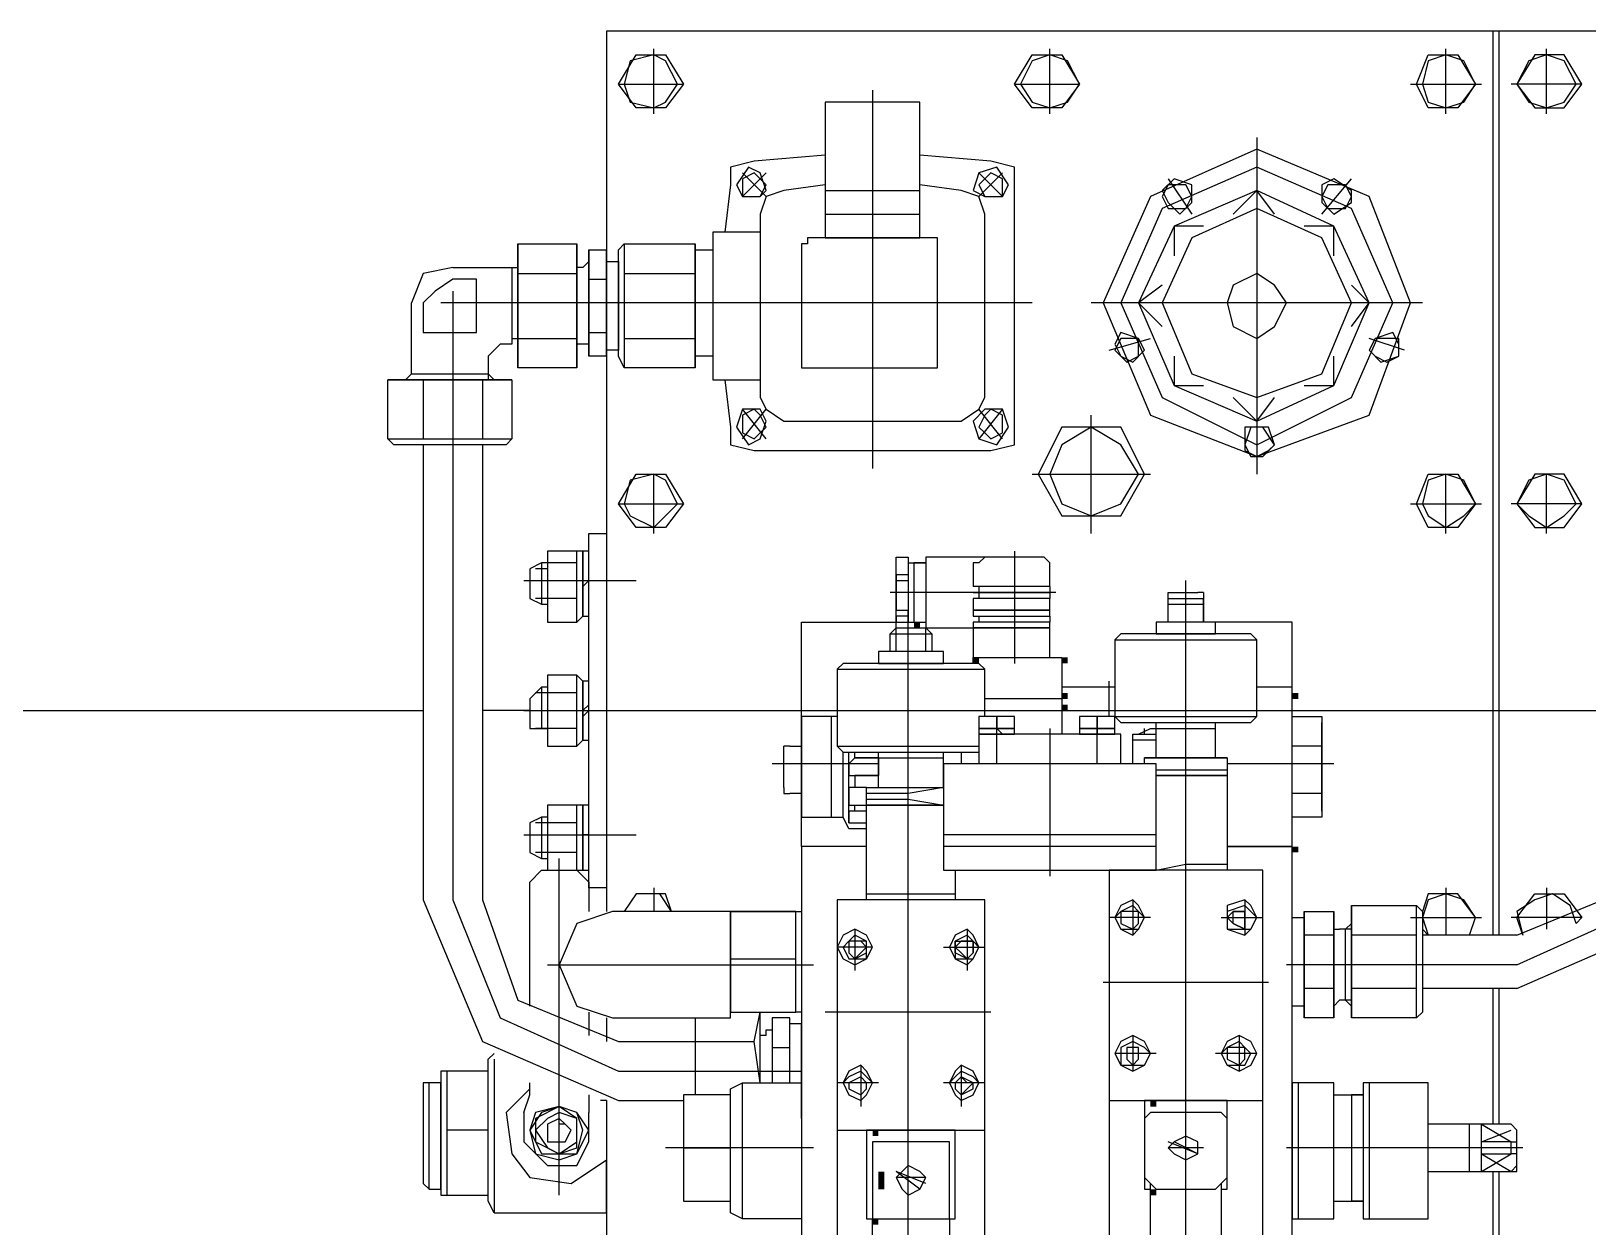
# Model space of a CAD drawing. Header units: inches. Extents: x -65 to 4788, y -4676 to 3369.
# Drawn here: x 2084 to 2503.7, y -1284.5 to -961.9 of the extents above; entities that cross this region are included whole.
import ezdxf

# ---------------------------------------------------------------- set-up
doc = ezdxf.new("R2010")
doc.units = ezdxf.units.IN
doc.header["$MEASUREMENT"] = 0
doc.layers.get('0').update_dxf_attribs({"color": 250, "linetype": 'CONTINUOUS', "lineweight": 100})

msp = doc.modelspace()

# ---------------------------------------------------------------- hatches: boundary and pattern name
at = {"lineweight": -2}
for points in [[(2322, -1122.9), (2323.6, -1122.9), (2323.6, -1121.31), (2322, -1121.31)], [(2337.94, -1132.46), (2339.54, -1132.46), (2339.54, -1130.87), (2337.94, -1130.87)], [(2361.85, -1132.46), (2363.44, -1132.46), (2363.44, -1130.87), (2361.85, -1130.87)], [(2361.85, -1142.03), (2363.44, -1142.03), (2363.44, -1140.43), (2361.85, -1140.43)], [(2424.01, -1142.03), (2425.6, -1142.03), (2425.6, -1140.43), (2424.01, -1140.43)], [(2361.85, -1145.21), (2363.44, -1145.21), (2363.44, -1143.62), (2361.85, -1143.62)], [(2424.01, -1183.47), (2425.6, -1183.47), (2425.6, -1181.87), (2424.01, -1181.87)], [(2385.76, -1252), (2387.35, -1252), (2387.35, -1250.41), (2385.76, -1250.41)], [(2310.85, -1259.97), (2312.44, -1259.97), (2312.44, -1258.38), (2310.85, -1258.38)], [(2314.03, -1269.53), (2312.44, -1269.53), (2314.03, -1274.32)], [(2312.44, -1269.53), (2314.03, -1274.32), (2312.44, -1274.32)], [(2385.76, -1275.91), (2387.35, -1275.91), (2387.35, -1274.32), (2385.76, -1274.32)], [(2310.85, -1283.88), (2312.44, -1283.88), (2312.44, -1282.29), (2310.85, -1282.29)]]:
    msp.add_hatch(color=0, dxfattribs=at).paths.add_polyline_path(points)

# ---------------------------------------------------------------- linework, layer by layer
at = {"color": 0, "lineweight": -2}
for points in [[(2424.01, -1326.91), (2844.79, -1326.91), (2844.79, -961.92), (2239.12, -961.92), (2239.12, -1020.89)], [(2478.2, -1205.78), (2478.2, -961.92)], [(2479.8, -1205.78), (2479.8, -961.92)], [(2247.09, -982.64), (2242.31, -976.26), (2247.09, -968.3), (2255.06, -968.3), (2259.84, -976.26), (2255.06, -982.64), (2247.09, -982.64)], [(2251.87, -982.64), (2255.06, -981.05), (2258.25, -976.26), (2255.06, -969.89), (2251.87, -968.3), (2245.5, -969.89), (2243.9, -976.26), (2245.5, -981.05), (2251.87, -982.64)], [(2251.87, -984.23), (2251.87, -966.7)], [(2353.88, -982.64), (2349.1, -976.26), (2353.88, -968.3), (2361.85, -968.3), (2366.63, -976.26), (2361.85, -982.64), (2353.88, -982.64)], [(2358.66, -982.64), (2363.44, -981.05), (2366.63, -976.26), (2363.44, -969.89), (2358.66, -968.3), (2353.88, -969.89), (2350.69, -976.26), (2353.88, -981.05), (2358.66, -982.64)], [(2358.66, -984.23), (2358.66, -966.7)], [(2460.67, -982.64), (2457.48, -976.26), (2460.67, -968.3), (2468.64, -968.3), (2473.42, -976.26), (2468.64, -982.64), (2460.67, -982.64)], [(2465.45, -982.64), (2470.23, -981.05), (2473.42, -976.26), (2470.23, -969.89), (2465.45, -968.3), (2460.67, -969.89), (2459.08, -976.26), (2460.67, -981.05), (2465.45, -982.64)], [(2465.45, -984.23), (2465.45, -966.7)], [(2492.55, -982.64), (2497.33, -981.05), (2500.52, -976.26), (2497.33, -969.89), (2492.55, -968.3), (2487.76, -969.89), (2484.58, -976.26), (2487.76, -981.05), (2492.55, -982.64)], [(2497.33, -982.64), (2502.11, -976.26), (2497.33, -968.3), (2489.36, -968.3), (2484.58, -976.26), (2489.36, -982.64), (2497.33, -982.64)], [(2492.55, -984.23), (2492.55, -966.7)], [(2242.31, -976.26), (2259.84, -976.26)], [(2310.85, -977.86), (2310.85, -1079.87)], [(2349.1, -976.26), (2366.63, -976.26)], [(2455.89, -976.26), (2475.01, -976.26)], [(2502.11, -976.26), (2482.98, -976.26)], [(2299.69, -981.05), (2298.1, -981.05), (2298.1, -982.64)], [(2322, -981.05), (2299.69, -981.05)], [(2323.6, -982.64), (2323.6, -981.05), (2322, -981.05)], [(2298.1, -1017.7), (2323.6, -1017.7), (2323.6, -982.64)], [(2298.1, -982.64), (2298.1, -1017.7)], [(2455.89, -1035.24), (2444.73, -1006.55), (2414.45, -993.8), (2385.76, -1006.55), (2373.01, -1035.24), (2385.76, -1065.52), (2414.45, -1076.68), (2444.73, -1065.52), (2455.89, -1035.24)], [(2414.45, -990.61), (2414.45, -1081.46)], [(2278.97, -996.98), (2272.59, -998.58), (2272.59, -1003.36)], [(2274.19, -1003.36), (2275.78, -1006.55), (2280.56, -1006.55), (2282.16, -1004.95), (2280.56, -1000.17), (2277.38, -998.58), (2274.19, -1003.36)], [(2298.1, -995.39), (2278.97, -996.98)], [(2342.72, -996.98), (2323.6, -995.39)], [(2344.32, -998.58), (2339.54, -1000.17), (2337.94, -1004.95), (2341.13, -1006.55), (2345.91, -1006.55), (2347.51, -1003.36), (2344.32, -998.58)], [(2349.1, -1003.36), (2349.1, -998.58), (2342.72, -996.98)], [(2451.11, -1035.24), (2439.95, -1009.74), (2414.45, -998.58), (2388.95, -1009.74), (2377.79, -1035.24), (2388.95, -1060.74), (2414.45, -1073.49), (2439.95, -1060.74), (2451.11, -1035.24)], [(2275.78, -1006.55), (2282.16, -1000.17)], [(2278.97, -1006.55), (2280.56, -1006.55), (2282.16, -1003.36), (2280.56, -1001.77), (2278.97, -1000.17), (2275.78, -1001.77), (2275.78, -1003.36), (2275.78, -1006.55), (2278.97, -1006.55)], [(2275.78, -1000.17), (2282.16, -1006.55)], [(2342.72, -1006.55), (2345.91, -1006.55), (2345.91, -1003.36), (2345.91, -1001.77), (2342.72, -1000.17), (2341.13, -1001.77), (2339.54, -1003.36), (2341.13, -1006.55), (2342.72, -1006.55)], [(2339.54, -1000.17), (2345.91, -1006.55)], [(2345.91, -1000.17), (2339.54, -1006.55)], [(2388.95, -1004.95), (2390.54, -1008.14), (2393.73, -1011.33), (2396.91, -1008.14), (2396.91, -1003.36), (2392.13, -1001.77), (2388.95, -1004.95)], [(2390.54, -1001.77), (2396.91, -1011.33)], [(2435.17, -1001.77), (2431.98, -1003.36), (2431.98, -1008.14), (2435.17, -1011.33), (2439.95, -1008.14), (2439.95, -1004.95), (2435.17, -1001.77)], [(2431.98, -1011.33), (2439.95, -1001.77)], [(2272.59, -1003.36), (2271, -1016.11)], [(2286.94, -1004.95), (2282.16, -1006.55), (2280.56, -1011.33)], [(2298.1, -1003.36), (2286.94, -1004.95)], [(2298.1, -1004.95), (2323.6, -1004.95)], [(2334.75, -1004.95), (2323.6, -1003.36)], [(2341.13, -1011.33), (2339.54, -1006.55), (2334.75, -1004.95)], [(2349.1, -1068.71), (2349.1, -1003.36)], [(2444.73, -1035.24), (2435.17, -1014.52), (2414.45, -1004.95), (2392.13, -1014.52), (2382.57, -1035.24), (2392.13, -1057.55), (2414.45, -1067.11), (2435.17, -1057.55), (2444.73, -1035.24)], [(2396.91, -1006.55), (2395.32, -1003.36), (2393.73, -1003.36), (2390.54, -1003.36), (2388.95, -1006.55), (2390.54, -1009.74), (2395.32, -1009.74), (2396.91, -1006.55)], [(2419.23, -1011.33), (2414.45, -1004.95), (2408.07, -1011.33)], [(2439.95, -1006.55), (2438.35, -1003.36), (2435.17, -1003.36), (2433.57, -1003.36), (2431.98, -1006.55), (2433.57, -1009.74), (2438.35, -1009.74), (2439.95, -1006.55)], [(2280.56, -1011.33), (2280.56, -1060.74)], [(2298.1, -1011.33), (2323.6, -1011.33)], [(2341.13, -1060.74), (2341.13, -1011.33)], [(2439.95, -1035.24), (2431.98, -1017.7), (2414.45, -1009.74), (2396.91, -1017.7), (2388.95, -1035.24), (2396.91, -1054.36), (2414.45, -1060.74), (2431.98, -1054.36), (2439.95, -1035.24)], [(2400.1, -1014.52), (2392.13, -1014.52), (2392.13, -1022.49)], [(2435.17, -1022.49), (2435.17, -1014.52), (2427.2, -1014.52)], [(2215.22, -1019.3), (2215.22, -1027.27)], [(2231.15, -1049.58), (2231.15, -1052.77), (2215.22, -1052.77), (2215.22, -1019.3), (2231.15, -1019.3), (2231.15, -1049.58)], [(2231.15, -1052.77), (2231.15, -1019.3)], [(2263.03, -1049.58), (2263.03, -1052.77), (2243.9, -1052.77), (2242.31, -1049.58), (2242.31, -1020.89), (2243.9, -1019.3), (2263.03, -1019.3), (2263.03, -1049.58)], [(2243.9, -1019.3), (2243.9, -1027.27)], [(2263.03, -1052.77), (2263.03, -1019.3)], [(2280.56, -1016.11), (2267.81, -1016.11), (2267.81, -1055.96), (2280.56, -1055.96)], [(2293.31, -1017.7), (2293.31, -1019.3), (2291.72, -1019.3)], [(2291.72, -1019.3), (2291.72, -1052.77)], [(2328.38, -1017.7), (2293.31, -1017.7)], [(2328.38, -1019.3), (2328.38, -1017.7)], [(2328.38, -1052.77), (2328.38, -1019.3)], [(2232.75, -1025.67), (2231.15, -1025.67), (2231.15, -1024.08), (2231.15, -1024.08)], [(2231.15, -1024.08), (2231.15, -1024.08)], [(2232.75, -1025.67), (2234.34, -1024.08), (2234.34, -1024.08)], [(2234.34, -1020.89), (2234.34, -1028.86)], [(2239.12, -1047.99), (2239.12, -1049.58), (2234.34, -1049.58), (2234.34, -1020.89), (2239.12, -1020.89), (2239.12, -1047.99)], [(2239.12, -1049.58), (2239.12, -1020.89)], [(2239.12, -1024.08), (2242.31, -1024.08), (2242.31, -1047.99), (2239.12, -1047.99)], [(2263.03, -1020.89), (2267.81, -1020.89), (2267.81, -1049.58), (2263.03, -1049.58)], [(2197.68, -1025.67), (2189.71, -1027.27), (2186.53, -1035.24)], [(2197.68, -1025.67), (2213.62, -1025.67), (2213.62, -1046.39), (2210.43, -1046.39)], [(2213.62, -1025.67), (2215.22, -1025.67)], [(2215.22, -1027.27), (2215.22, -1044.8)], [(2215.22, -1027.27), (2231.15, -1027.27)], [(2243.9, -1027.27), (2243.9, -1044.8)], [(2243.9, -1027.27), (2263.03, -1027.27)], [(2422.42, -1035.24), (2419.23, -1030.46), (2414.45, -1027.27), (2408.07, -1030.46), (2406.48, -1035.24), (2408.07, -1041.61), (2414.45, -1044.8), (2419.23, -1041.61), (2422.42, -1035.24)], [(2189.71, -1035.24), (2189.71, -1043.21), (2204.06, -1043.21), (2204.06, -1028.86), (2197.68, -1028.86)], [(2197.68, -1028.86), (2192.9, -1032.05), (2189.71, -1035.24)], [(2197.68, -1032.05), (2197.68, -1196.22)], [(2234.34, -1028.86), (2234.34, -1043.21)], [(2234.34, -1028.86), (2239.12, -1028.86)], [(2388.95, -1030.46), (2382.57, -1035.24), (2388.95, -1041.61)], [(2439.95, -1041.61), (2444.73, -1035.24), (2439.95, -1030.46)], [(2184.93, -1055.96), (2184.93, -1055.96), (2186.53, -1054.36), (2186.53, -1035.24)], [(2353.88, -1035.24), (2194.49, -1035.24)], [(2459.08, -1035.24), (2369.82, -1035.24)], [(2213.62, -1044.8), (2215.22, -1044.8)], [(2215.22, -1044.8), (2215.22, -1052.77)], [(2215.22, -1044.8), (2231.15, -1044.8)], [(2234.34, -1043.21), (2234.34, -1049.58)], [(2234.34, -1043.21), (2239.12, -1043.21)], [(2243.9, -1044.8), (2243.9, -1052.77)], [(2243.9, -1044.8), (2263.03, -1044.8)], [(2374.6, -1047.99), (2385.76, -1044.8)], [(2377.79, -1049.58), (2380.98, -1051.18), (2384.16, -1047.99), (2382.57, -1044.8), (2377.79, -1043.21), (2376.19, -1046.39), (2377.79, -1049.58)], [(2382.57, -1047.99), (2382.57, -1044.8), (2377.79, -1044.8), (2376.19, -1047.99), (2377.79, -1049.58), (2379.38, -1051.18), (2382.57, -1049.58), (2382.57, -1047.99)], [(2452.7, -1046.39), (2451.11, -1043.21), (2446.32, -1044.8), (2444.73, -1047.99), (2447.92, -1051.18), (2452.7, -1049.58), (2452.7, -1046.39)], [(2452.7, -1047.99), (2452.7, -1044.8), (2446.32, -1044.8), (2444.73, -1047.99), (2446.32, -1049.58), (2449.51, -1051.18), (2452.7, -1049.58), (2452.7, -1047.99)], [(2454.29, -1047.99), (2444.73, -1044.8)], [(2210.43, -1046.39), (2208.84, -1047.99), (2207.25, -1049.58)], [(2231.15, -1046.39), (2231.15, -1046.39)], [(2232.75, -1046.39), (2231.15, -1046.39), (2231.15, -1046.39), (2231.15, -1047.99)], [(2234.34, -1047.99), (2234.34, -1046.39), (2232.75, -1046.39)], [(2207.25, -1049.58), (2207.25, -1054.36), (2208.84, -1055.96), (2208.84, -1055.96)], [(2239.12, -1049.58), (2239.12, -1199.4)], [(2291.72, -1052.77), (2293.31, -1052.77), (2293.31, -1052.77)], [(2293.31, -1052.77), (2328.38, -1052.77)], [(2328.38, -1052.77), (2328.38, -1052.77)], [(2392.13, -1049.58), (2392.13, -1057.55), (2400.1, -1057.55)], [(2427.2, -1057.55), (2435.17, -1057.55), (2435.17, -1049.58)], [(2181.74, -1073.49), (2180.15, -1071.9), (2180.15, -1055.96), (2181.74, -1055.96), (2212.03, -1055.96), (2213.62, -1055.96), (2213.62, -1071.9), (2212.03, -1073.49), (2181.74, -1073.49)], [(2189.71, -1055.96), (2180.15, -1055.96)], [(2184.93, -1055.96), (2208.84, -1055.96)], [(2186.53, -1054.36), (2207.25, -1054.36)], [(2189.71, -1055.96), (2189.71, -1071.9)], [(2205.65, -1055.96), (2189.71, -1055.96)], [(2205.65, -1055.96), (2205.65, -1071.9)], [(2213.62, -1055.96), (2205.65, -1055.96)], [(2207.25, -1054.36), (2207.25, -1055.96)], [(2207.25, -1054.36), (2207.25, -1055.96)], [(2271, -1055.96), (2272.59, -1068.71)], [(2280.56, -1060.74), (2282.16, -1063.93), (2286.94, -1067.11)], [(2334.75, -1067.11), (2339.54, -1063.93), (2341.13, -1060.74)], [(2408.07, -1060.74), (2414.45, -1067.11), (2419.23, -1060.74)], [(2277.38, -1073.49), (2280.56, -1071.9), (2282.16, -1067.11), (2280.56, -1063.93), (2275.78, -1063.93), (2274.19, -1068.71), (2277.38, -1073.49)], [(2278.97, -1071.9), (2280.56, -1070.3), (2282.16, -1068.71), (2280.56, -1065.52), (2278.97, -1063.93), (2275.78, -1065.52), (2275.78, -1068.71), (2275.78, -1070.3), (2278.97, -1071.9)], [(2282.16, -1071.9), (2275.78, -1063.93)], [(2275.78, -1071.9), (2282.16, -1063.93)], [(2347.51, -1068.71), (2345.91, -1063.93), (2341.13, -1063.93), (2337.94, -1067.11), (2339.54, -1071.9), (2344.32, -1073.49), (2347.51, -1068.71)], [(2342.72, -1071.9), (2345.91, -1070.3), (2345.91, -1068.71), (2345.91, -1065.52), (2342.72, -1063.93), (2341.13, -1065.52), (2339.54, -1068.71), (2341.13, -1070.3), (2342.72, -1071.9)], [(2345.91, -1063.93), (2339.54, -1071.9)], [(2345.91, -1071.9), (2339.54, -1063.93)], [(2369.82, -1097.4), (2369.82, -1065.52)], [(2272.59, -1068.71), (2272.59, -1073.49), (2278.97, -1075.08)], [(2286.94, -1067.11), (2334.75, -1067.11)], [(2342.72, -1075.08), (2349.1, -1073.49), (2349.1, -1068.71)], [(2361.85, -1068.71), (2355.47, -1081.46), (2361.85, -1092.62), (2377.79, -1092.62), (2384.16, -1081.46), (2377.79, -1068.71), (2361.85, -1068.71)], [(2369.82, -1092.62), (2377.79, -1089.43), (2382.57, -1081.46), (2377.79, -1073.49), (2369.82, -1068.71), (2361.85, -1073.49), (2358.66, -1081.46), (2361.85, -1089.43), (2369.82, -1092.62)], [(2419.23, -1073.49), (2417.63, -1068.71), (2414.45, -1068.71), (2411.26, -1068.71), (2411.26, -1073.49), (2411.26, -1075.08), (2414.45, -1076.68), (2417.63, -1075.08), (2419.23, -1073.49)], [(2416.04, -1076.68), (2419.23, -1073.49), (2416.04, -1068.71), (2412.85, -1068.71), (2411.26, -1073.49), (2412.85, -1076.68), (2416.04, -1076.68)], [(2180.15, -1071.9), (2213.62, -1071.9)], [(2189.71, -1073.49), (2189.71, -1196.22)], [(2205.65, -1073.49), (2205.65, -1196.22)], [(2278.97, -1075.08), (2342.72, -1075.08)], [(2247.09, -1095.8), (2242.31, -1089.43), (2247.09, -1081.46), (2255.06, -1081.46), (2259.84, -1089.43), (2255.06, -1095.8), (2247.09, -1095.8)], [(2251.87, -1095.8), (2255.06, -1092.62), (2258.25, -1089.43), (2255.06, -1083.05), (2251.87, -1081.46), (2245.5, -1083.05), (2243.9, -1089.43), (2245.5, -1092.62), (2251.87, -1095.8)], [(2251.87, -1097.4), (2251.87, -1081.46)], [(2353.88, -1081.46), (2385.76, -1081.46)], [(2460.67, -1095.8), (2457.48, -1089.43), (2460.67, -1081.46), (2468.64, -1081.46), (2473.42, -1089.43), (2468.64, -1095.8), (2460.67, -1095.8)], [(2465.45, -1095.8), (2470.23, -1092.62), (2473.42, -1089.43), (2470.23, -1083.05), (2465.45, -1081.46), (2460.67, -1083.05), (2459.08, -1089.43), (2460.67, -1092.62), (2465.45, -1095.8)], [(2465.45, -1097.4), (2465.45, -1081.46)], [(2492.55, -1095.8), (2497.33, -1092.62), (2500.52, -1089.43), (2497.33, -1083.05), (2492.55, -1081.46), (2487.76, -1083.05), (2484.58, -1089.43), (2487.76, -1092.62), (2492.55, -1095.8)], [(2497.33, -1095.8), (2502.11, -1089.43), (2497.33, -1081.46), (2489.36, -1081.46), (2484.58, -1089.43), (2489.36, -1095.8), (2497.33, -1095.8)], [(2492.55, -1097.4), (2492.55, -1081.46)], [(2242.31, -1089.43), (2259.84, -1089.43)], [(2455.89, -1089.43), (2475.01, -1089.43)], [(2502.11, -1089.43), (2482.98, -1089.43)], [(2239.12, -1193.03), (2234.34, -1193.03), (2234.34, -1097.4), (2239.12, -1097.4)], [(2223.18, -1121.31), (2231.15, -1121.31), (2232.75, -1119.71), (2232.75, -1102.18), (2231.15, -1102.18), (2223.18, -1102.18), (2223.18, -1102.18), (2223.18, -1119.71), (2223.18, -1121.31)], [(2223.18, -1102.18), (2223.18, -1121.31)], [(2231.15, -1105.37), (2231.15, -1102.18)], [(2232.75, -1119.71), (2234.34, -1119.71), (2234.34, -1102.18), (2232.75, -1102.18), (2232.75, -1119.71)], [(2317.22, -1121.31), (2317.22, -1105.37), (2317.22, -1103.77), (2320.41, -1103.77), (2320.41, -1121.31)], [(2341.13, -1103.77), (2325.19, -1103.77), (2325.19, -1121.31)], [(2341.13, -1103.77), (2339.54, -1105.37), (2337.94, -1105.37)], [(2357.07, -1103.77), (2341.13, -1103.77)], [(2349.1, -1102.18), (2349.1, -1132.46)], [(2358.66, -1105.37), (2358.66, -1105.37), (2357.07, -1103.77)], [(2223.18, -1105.37), (2221.59, -1105.37), (2218.4, -1106.96), (2218.4, -1114.93), (2221.59, -1116.52), (2223.18, -1116.52)], [(2223.18, -1106.96), (2220, -1106.96)], [(2221.59, -1105.37), (2221.59, -1116.52)], [(2231.15, -1105.37), (2223.18, -1105.37)], [(2231.15, -1114.93), (2231.15, -1105.37)], [(2320.41, -1105.37), (2320.41, -1121.31)], [(2320.41, -1105.37), (2322, -1105.37), (2325.19, -1105.37)], [(2322, -1105.37), (2322, -1121.31)], [(2322, -1105.37), (2322, -1121.31)], [(2325.19, -1105.37), (2322, -1105.37)], [(2337.94, -1105.37), (2337.94, -1111.74)], [(2358.66, -1111.74), (2358.66, -1105.37)], [(2216.81, -1110.15), (2247.09, -1110.15)], [(2234.34, -1110.15), (2232.75, -1111.74)], [(2232.75, -1110.15), (2234.34, -1110.15)], [(2320.41, -1108.55), (2317.22, -1108.55), (2317.22, -1110.15), (2320.41, -1110.15)], [(2320.41, -1108.55), (2317.22, -1108.55), (2317.22, -1108.55)], [(2317.22, -1108.55), (2317.22, -1113.34)], [(2317.22, -1110.15), (2317.22, -1118.12)], [(2358.66, -1111.74), (2337.94, -1111.74)], [(2339.54, -1111.74), (2339.54, -1113.34)], [(2358.66, -1111.74), (2358.66, -1113.34)], [(2395.32, -1366.76), (2395.32, -1110.15)], [(2223.18, -1114.93), (2220, -1114.93)], [(2231.15, -1114.93), (2223.18, -1114.93)], [(2231.15, -1121.31), (2231.15, -1114.93)], [(2360.26, -1113.34), (2315.63, -1113.34)], [(2337.94, -1113.34), (2358.66, -1113.34), (2358.66, -1113.34), (2337.94, -1113.34), (2337.94, -1113.34)], [(2337.94, -1118.12), (2358.66, -1118.12), (2358.66, -1114.93), (2337.94, -1114.93), (2337.94, -1118.12)], [(2339.54, -1113.34), (2339.54, -1114.93)], [(2358.66, -1113.34), (2358.66, -1114.93)], [(2390.54, -1114.93), (2390.54, -1113.34)], [(2390.54, -1113.34), (2390.54, -1113.34)], [(2390.54, -1113.34), (2398.51, -1113.34)], [(2390.54, -1121.31), (2390.54, -1114.93), (2400.1, -1114.93), (2400.1, -1121.31)], [(2390.54, -1121.31), (2390.54, -1114.93)], [(2400.1, -1113.34), (2398.51, -1113.34), (2398.51, -1113.34)], [(2400.1, -1113.34), (2400.1, -1114.93)], [(2400.1, -1121.31), (2400.1, -1114.93)], [(2320.41, -1119.71), (2317.22, -1119.71), (2317.22, -1118.12), (2320.41, -1118.12)], [(2317.22, -1119.71), (2317.22, -1121.31)], [(2320.41, -1374.73), (2320.41, -1118.12)], [(2337.94, -1119.71), (2358.66, -1119.71), (2358.66, -1118.12), (2337.94, -1118.12), (2337.94, -1119.71)], [(2339.54, -1118.12), (2339.54, -1118.12)], [(2339.54, -1119.71), (2339.54, -1121.31)], [(2358.66, -1118.12), (2358.66, -1118.12)], [(2358.66, -1119.71), (2358.66, -1121.31)], [(2390.54, -1116.52), (2400.1, -1116.52)], [(2291.72, -1181.87), (2291.72, -1121.31), (2317.22, -1121.31)], [(2315.63, -1129.27), (2315.63, -1124.49), (2317.22, -1122.9), (2325.19, -1122.9), (2326.79, -1124.49), (2326.79, -1129.27)], [(2315.63, -1124.49), (2326.79, -1124.49)], [(2317.22, -1122.9), (2317.22, -1121.31)], [(2317.22, -1121.31), (2317.22, -1121.31)], [(2317.22, -1121.31), (2325.19, -1121.31)], [(2317.22, -1129.27), (2317.22, -1122.9)], [(2320.41, -1121.31), (2322, -1121.31)], [(2325.19, -1121.31), (2325.19, -1121.31)], [(2325.19, -1121.31), (2325.19, -1122.9)], [(2325.19, -1122.9), (2337.94, -1122.9)], [(2325.19, -1129.27), (2325.19, -1122.9)], [(2337.94, -1122.9), (2358.66, -1122.9), (2358.66, -1121.31), (2337.94, -1121.31), (2337.94, -1122.9)], [(2337.94, -1130.87), (2358.66, -1130.87), (2358.66, -1122.9), (2337.94, -1122.9), (2337.94, -1130.87)], [(2339.54, -1122.9), (2339.54, -1122.9)], [(2358.66, -1122.9), (2358.66, -1122.9)], [(2414.45, -1146.81), (2414.45, -1126.09), (2412.85, -1124.49), (2377.79, -1124.49), (2376.19, -1126.09), (2376.19, -1146.81), (2377.79, -1148.4), (2412.85, -1148.4), (2414.45, -1146.81)], [(2387.35, -1124.49), (2403.29, -1124.49), (2403.29, -1121.31), (2387.35, -1121.31), (2387.35, -1124.49)], [(2395.32, -1121.31), (2387.35, -1121.31)], [(2387.35, -1124.49), (2403.29, -1124.49)], [(2403.29, -1121.31), (2395.32, -1121.31)], [(2395.32, -1124.49), (2395.32, -1121.31)], [(2424.01, -1181.87), (2424.01, -1121.31), (2403.29, -1121.31)], [(2376.19, -1126.09), (2414.45, -1126.09)], [(2341.13, -1146.81), (2341.13, -1134.06), (2339.54, -1132.46), (2302.88, -1132.46), (2301.28, -1134.06), (2301.28, -1154.78), (2302.88, -1156.37), (2339.54, -1156.37)], [(2312.44, -1132.46), (2329.97, -1132.46), (2329.97, -1129.27), (2312.44, -1129.27), (2312.44, -1132.46)], [(2320.41, -1129.27), (2312.44, -1129.27)], [(2312.44, -1132.46), (2329.97, -1132.46)], [(2320.41, -1132.46), (2320.41, -1129.27)], [(2329.97, -1129.27), (2320.41, -1129.27)], [(2337.94, -1132.46), (2337.94, -1130.87)], [(2337.94, -1130.87), (2361.85, -1130.87)], [(2361.85, -1130.87), (2361.85, -1142.03)], [(2223.18, -1135.65), (2223.18, -1154.78)], [(2223.18, -1154.78), (2231.15, -1154.78), (2232.75, -1153.18), (2232.75, -1137.24), (2231.15, -1135.65), (2223.18, -1135.65), (2223.18, -1137.24), (2223.18, -1153.18), (2223.18, -1154.78)], [(2231.15, -1140.43), (2231.15, -1135.65)], [(2232.75, -1153.18), (2234.34, -1153.18), (2234.34, -1137.24), (2232.75, -1137.24), (2232.75, -1153.18)], [(2301.28, -1134.06), (2341.13, -1134.06)], [(2374.6, -1146.81), (2374.6, -1137.24)], [(2223.18, -1138.84), (2221.59, -1138.84), (2218.4, -1142.03), (2218.4, -1149.99), (2221.59, -1149.99), (2223.18, -1149.99)], [(2223.18, -1140.43), (2220, -1140.43)], [(2221.59, -1138.84), (2221.59, -1149.99)], [(2231.15, -1140.43), (2223.18, -1140.43)], [(2231.15, -1149.99), (2231.15, -1140.43)], [(2376.19, -1138.84), (2361.85, -1138.84)], [(2361.85, -1138.84), (2361.85, -1151.59)], [(2376.19, -1138.84), (2369.82, -1138.84)], [(2369.82, -1138.84), (2369.82, -1138.84)], [(2369.82, -1138.84), (2369.82, -1138.84)], [(2424.01, -1138.84), (2414.45, -1138.84)], [(2416.04, -1138.84), (2414.45, -1138.84)], [(2416.04, -1138.84), (2416.04, -1138.84)], [(2424.01, -1181.87), (2424.01, -1138.84)], [(2074.96, -1145.21), (2189.71, -1145.21)], [(2218.4, -1145.21), (2205.65, -1145.21)], [(2216.81, -1145.21), (2247.09, -1145.21)], [(2232.75, -1145.21), (2234.34, -1143.62)], [(2232.75, -1145.21), (2849.57, -1145.21)], [(2234.34, -1145.21), (2232.75, -1146.81)], [(2361.85, -1142.03), (2341.13, -1142.03)], [(2223.18, -1149.99), (2220, -1149.99)], [(2231.15, -1149.99), (2223.18, -1149.99)], [(2231.15, -1154.78), (2231.15, -1149.99)], [(2299.69, -1146.81), (2291.72, -1146.81)], [(2291.72, -1146.81), (2291.72, -1146.81), (2291.72, -1146.81)], [(2291.72, -1146.81), (2291.72, -1173.9)], [(2301.28, -1146.81), (2299.69, -1146.81), (2299.69, -1173.9), (2302.88, -1173.9)], [(2349.1, -1146.81), (2339.54, -1146.81)], [(2339.54, -1149.99), (2349.1, -1149.99), (2349.1, -1146.81), (2339.54, -1146.81), (2339.54, -1149.99)], [(2339.54, -1151.59), (2349.1, -1151.59), (2349.1, -1149.99), (2339.54, -1149.99), (2339.54, -1151.59)], [(2349.1, -1149.99), (2339.54, -1149.99)], [(2344.32, -1159.56), (2344.32, -1146.81)], [(2344.32, -1146.81), (2344.32, -1149.99)], [(2344.32, -1151.59), (2344.32, -1149.99)], [(2344.32, -1149.99), (2345.91, -1151.59)], [(2358.66, -1149.99), (2358.66, -1189.84)], [(2376.19, -1146.81), (2366.63, -1146.81)], [(2366.63, -1149.99), (2376.19, -1149.99), (2376.19, -1146.81), (2366.63, -1146.81), (2366.63, -1149.99)], [(2366.63, -1151.59), (2376.19, -1151.59), (2376.19, -1149.99), (2366.63, -1149.99), (2366.63, -1151.59)], [(2376.19, -1149.99), (2366.63, -1149.99)], [(2371.41, -1159.56), (2371.41, -1146.81)], [(2371.41, -1146.81), (2371.41, -1149.99)], [(2371.41, -1149.99), (2371.41, -1151.59)], [(2371.41, -1151.59), (2371.41, -1149.99)], [(2376.19, -1146.81), (2414.45, -1146.81)], [(2382.57, -1151.59), (2382.57, -1151.59), (2385.76, -1149.99), (2387.35, -1149.99)], [(2384.16, -1151.59), (2384.16, -1149.99)], [(2387.35, -1157.96), (2387.35, -1148.4)], [(2387.35, -1149.99), (2403.29, -1149.99)], [(2387.35, -1157.96), (2387.35, -1149.99)], [(2403.29, -1157.96), (2403.29, -1148.4)], [(2403.29, -1157.96), (2403.29, -1149.99)], [(2424.01, -1173.9), (2424.01, -1146.81), (2431.98, -1146.81), (2431.98, -1149.99), (2431.98, -1170.72), (2431.98, -1173.9), (2424.01, -1173.9)], [(2431.98, -1154.78), (2431.98, -1148.4)], [(2377.79, -1159.56), (2377.79, -1151.59), (2339.54, -1151.59), (2339.54, -1159.56)], [(2380.98, -1159.56), (2380.98, -1151.59), (2387.35, -1151.59)], [(2387.35, -1153.18), (2380.98, -1153.18)], [(2382.57, -1151.59), (2387.35, -1151.59)], [(2286.94, -1165.93), (2286.94, -1154.78)], [(2288.53, -1154.78), (2286.94, -1154.78), (2286.94, -1154.78)], [(2288.53, -1154.78), (2291.72, -1154.78)], [(2301.28, -1154.78), (2339.54, -1154.78)], [(2309.25, -1177.09), (2304.47, -1177.09), (2302.88, -1173.9), (2302.88, -1156.37)], [(2304.47, -1175.5), (2304.47, -1156.37)], [(2306.06, -1157.96), (2304.47, -1159.56), (2304.47, -1159.56)], [(2306.06, -1157.96), (2304.47, -1159.56), (2304.47, -1159.56)], [(2306.06, -1157.96), (2306.06, -1156.37)], [(2306.06, -1162.75), (2312.44, -1162.75), (2312.44, -1157.96)], [(2312.44, -1157.96), (2306.06, -1157.96)], [(2306.06, -1157.96), (2312.44, -1157.96), (2312.44, -1162.75)], [(2312.44, -1165.93), (2312.44, -1156.37)], [(2312.44, -1165.93), (2312.44, -1157.96)], [(2312.44, -1157.96), (2329.97, -1157.96)], [(2329.97, -1159.56), (2329.97, -1156.37)], [(2329.97, -1165.93), (2329.97, -1157.96)], [(2334.75, -1156.37), (2334.75, -1159.56)], [(2384.16, -1159.56), (2384.16, -1157.96), (2406.48, -1157.96), (2406.48, -1162.75), (2387.35, -1162.75)], [(2395.32, -1157.96), (2384.16, -1157.96)], [(2406.48, -1157.96), (2395.32, -1157.96)], [(2395.32, -1161.15), (2395.32, -1157.96)], [(2431.98, -1154.78), (2424.01, -1154.78)], [(2431.98, -1167.53), (2431.98, -1154.78)], [(2312.44, -1159.56), (2283.75, -1159.56)], [(2304.47, -1159.56), (2304.47, -1162.75), (2306.06, -1162.75)], [(2304.47, -1159.56), (2304.47, -1162.75), (2306.06, -1162.75)], [(2385.76, -1159.56), (2329.97, -1159.56)], [(2329.97, -1159.56), (2329.97, -1159.56), (2329.97, -1159.56)], [(2329.97, -1159.56), (2329.97, -1186.65)], [(2387.35, -1159.56), (2385.76, -1159.56)], [(2387.35, -1186.65), (2387.35, -1159.56)], [(2387.35, -1161.15), (2406.48, -1161.15)], [(2435.17, -1159.56), (2406.48, -1159.56)], [(2286.94, -1165.93), (2286.94, -1167.53), (2288.53, -1167.53)], [(2309.25, -1165.93), (2304.47, -1165.93)], [(2304.47, -1165.93), (2304.47, -1167.53), (2304.47, -1167.53)], [(2306.06, -1162.75), (2306.06, -1165.93)], [(2312.44, -1162.75), (2306.06, -1162.75)], [(2329.97, -1170.72), (2309.25, -1170.72), (2309.25, -1165.93), (2329.97, -1165.93)], [(2329.97, -1165.93), (2320.41, -1167.53)], [(2387.35, -1162.75), (2406.48, -1162.75), (2406.48, -1188.25), (2384.16, -1188.25)], [(2395.32, -1162.75), (2387.35, -1162.75)], [(2395.32, -1186.65), (2395.32, -1162.75)], [(2406.48, -1162.75), (2395.32, -1162.75)], [(2223.18, -1188.25), (2231.15, -1188.25), (2232.75, -1188.25), (2232.75, -1170.72), (2231.15, -1170.72), (2223.18, -1170.72), (2223.18, -1170.72), (2223.18, -1188.25), (2223.18, -1188.25)], [(2223.18, -1170.72), (2223.18, -1188.25)], [(2231.15, -1175.5), (2231.15, -1170.72)], [(2232.75, -1188.25), (2234.34, -1188.25), (2234.34, -1170.72), (2232.75, -1170.72), (2232.75, -1188.25)], [(2291.72, -1167.53), (2288.53, -1167.53)], [(2304.47, -1167.53), (2304.47, -1170.72), (2304.47, -1170.72)], [(2304.47, -1170.72), (2309.25, -1170.72)], [(2306.06, -1172.31), (2306.06, -1170.72)], [(2320.41, -1167.53), (2309.25, -1167.53)], [(2309.25, -1169.12), (2320.41, -1169.12), (2329.97, -1170.72)], [(2333.16, -1188.25), (2333.16, -1196.22), (2309.25, -1196.22), (2309.25, -1170.72), (2329.97, -1170.72)], [(2320.41, -1170.72), (2309.25, -1170.72)], [(2320.41, -1169.12), (2320.41, -1167.53)], [(2320.41, -1194.62), (2320.41, -1170.72)], [(2329.97, -1170.72), (2320.41, -1170.72)], [(2431.98, -1167.53), (2424.01, -1167.53)], [(2431.98, -1172.31), (2431.98, -1167.53)], [(2484.58, -1205.78), (2511.67, -1194.62), (2522.83, -1167.53)], [(2484.58, -1220.12), (2521.24, -1204.19), (2538.77, -1167.53)], [(2484.58, -1213.75), (2516.45, -1199.4), (2530.8, -1167.53)], [(2223.18, -1173.9), (2221.59, -1173.9), (2218.4, -1175.5), (2218.4, -1183.47), (2221.59, -1185.06), (2223.18, -1185.06)], [(2221.59, -1173.9), (2221.59, -1185.06)], [(2291.72, -1173.9), (2291.72, -1173.9)], [(2291.72, -1173.9), (2299.69, -1173.9)], [(2309.25, -1172.31), (2304.47, -1172.31)], [(2304.47, -1172.31), (2304.47, -1172.31), (2304.47, -1173.9)], [(2304.47, -1173.9), (2304.47, -1175.5), (2304.47, -1175.5)], [(2216.81, -1178.68), (2247.09, -1178.68)], [(2223.18, -1175.5), (2220, -1175.5)], [(2231.15, -1175.5), (2223.18, -1175.5)], [(2231.15, -1183.47), (2231.15, -1175.5)], [(2232.75, -1178.68), (2234.34, -1178.68)], [(2234.34, -1178.68), (2232.75, -1178.68)], [(2304.47, -1175.5), (2309.25, -1175.5)], [(2387.35, -1178.68), (2329.97, -1178.68)], [(2223.18, -1183.47), (2220, -1183.47)], [(2231.15, -1183.47), (2223.18, -1183.47)], [(2231.15, -1188.25), (2231.15, -1183.47)], [(2309.25, -1181.87), (2291.72, -1181.87), (2291.72, -1326.91), (2304.47, -1326.91)], [(2387.35, -1181.87), (2329.97, -1181.87)], [(2412.85, -1326.91), (2424.01, -1326.91), (2424.01, -1181.87), (2406.48, -1181.87)], [(2406.48, -1181.87), (2424.01, -1181.87)], [(2226.37, -1275.91), (2226.37, -1185.06)], [(2329.97, -1186.65), (2329.97, -1188.25), (2329.97, -1188.25)], [(2385.76, -1188.25), (2387.35, -1188.25), (2387.35, -1186.65)], [(2387.35, -1188.25), (2395.32, -1186.65), (2406.48, -1186.65)], [(2218.4, -1224.91), (2218.4, -1191.44), (2221.59, -1188.25), (2223.18, -1188.25)], [(2231.15, -1188.25), (2234.34, -1191.44), (2234.34, -1199.4)], [(2329.97, -1188.25), (2385.76, -1188.25)], [(2374.6, -1250.41), (2416.04, -1250.41), (2416.04, -1188.25), (2374.6, -1188.25), (2374.6, -1250.41)], [(2256.66, -1199.4), (2255.06, -1194.62), (2247.09, -1194.62), (2243.9, -1199.4)], [(2256.66, -1199.4), (2253.47, -1194.62), (2247.09, -1194.62), (2243.9, -1199.4)], [(2251.87, -1193.03), (2251.87, -1199.4)], [(2309.25, -1194.62), (2333.16, -1194.62)], [(2471.83, -1205.78), (2473.42, -1201), (2470.23, -1196.22), (2465.45, -1194.62), (2460.67, -1196.22), (2459.08, -1201), (2460.67, -1205.78)], [(2471.83, -1205.78), (2473.42, -1201), (2468.64, -1194.62), (2460.67, -1194.62), (2459.08, -1199.4)], [(2465.45, -1193.03), (2465.45, -1205.78)], [(2486.17, -1205.78), (2484.58, -1201), (2489.36, -1194.62), (2497.33, -1194.62), (2502.11, -1201), (2500.52, -1202.59)], [(2500.52, -1202.59), (2498.92, -1197.81), (2494.14, -1194.62), (2489.36, -1196.22), (2484.58, -1199.4), (2486.17, -1205.78)], [(2492.55, -1193.03), (2492.55, -1204.19)], [(2189.71, -1196.22), (2205.65, -1234.47), (2242.31, -1250.41)], [(2197.68, -1196.22), (2210.43, -1228.09), (2242.31, -1242.44)], [(2205.65, -1196.22), (2215.22, -1223.31), (2242.31, -1234.47)], [(2240.72, -1199.4), (2231.15, -1202.59), (2226.37, -1213.75), (2231.15, -1224.91), (2240.72, -1228.09)], [(2240.72, -1228.09), (2272.59, -1228.09), (2272.59, -1199.4), (2240.72, -1199.4)], [(2272.59, -1226.5), (2290.13, -1226.5), (2290.13, -1199.4), (2272.59, -1199.4), (2272.59, -1226.5)], [(2272.59, -1199.4), (2272.59, -1226.5)], [(2272.59, -1199.4), (2290.13, -1199.4)], [(2290.13, -1199.4), (2291.72, -1199.4), (2291.72, -1226.5), (2290.13, -1226.5)], [(2291.72, -1199.4), (2291.72, -1226.5)], [(2301.28, -1258.38), (2341.13, -1258.38), (2341.13, -1196.22), (2301.28, -1196.22), (2301.28, -1258.38)], [(2384.16, -1201), (2382.57, -1197.81), (2380.98, -1196.22), (2377.79, -1197.81), (2376.19, -1201), (2377.79, -1204.19), (2380.98, -1205.78), (2382.57, -1204.19), (2384.16, -1201)], [(2384.16, -1201), (2382.57, -1199.4), (2380.98, -1197.81), (2377.79, -1199.4), (2376.19, -1201), (2377.79, -1204.19), (2380.98, -1204.19), (2382.57, -1204.19), (2384.16, -1201)], [(2377.79, -1202.59), (2380.98, -1204.19), (2382.57, -1202.59), (2382.57, -1199.4), (2380.98, -1199.4), (2377.79, -1199.4), (2377.79, -1202.59)], [(2382.57, -1201), (2382.57, -1199.4), (2380.98, -1199.4), (2377.79, -1199.4), (2377.79, -1202.59), (2380.98, -1204.19), (2382.57, -1202.59), (2382.57, -1201)], [(2380.98, -1196.22), (2380.98, -1205.78)], [(2414.45, -1201), (2412.85, -1197.81), (2411.26, -1196.22), (2406.48, -1197.81), (2406.48, -1201), (2406.48, -1204.19), (2411.26, -1205.78), (2412.85, -1204.19), (2414.45, -1201)], [(2414.45, -1201), (2412.85, -1199.4), (2411.26, -1197.81), (2406.48, -1199.4), (2406.48, -1201), (2406.48, -1204.19), (2411.26, -1204.19), (2412.85, -1204.19), (2414.45, -1201)], [(2411.26, -1201), (2411.26, -1199.4), (2411.26, -1199.4), (2408.07, -1199.4), (2406.48, -1201), (2408.07, -1202.59), (2411.26, -1204.19), (2411.26, -1202.59), (2411.26, -1201)], [(2411.26, -1202.59), (2411.26, -1204.19), (2408.07, -1202.59), (2408.07, -1199.4), (2411.26, -1199.4), (2411.26, -1199.4), (2411.26, -1202.59)], [(2411.26, -1196.22), (2411.26, -1205.78)], [(2427.2, -1199.4), (2427.2, -1228.09)], [(2427.2, -1201), (2427.2, -1199.4), (2435.17, -1199.4), (2435.17, -1228.09), (2427.2, -1228.09), (2427.2, -1201)], [(2435.17, -1205.78), (2435.17, -1199.4)], [(2439.95, -1197.81), (2439.95, -1228.09)], [(2439.95, -1199.4), (2439.95, -1197.81), (2457.48, -1197.81), (2459.08, -1199.4), (2459.08, -1226.5), (2457.48, -1228.09), (2439.95, -1228.09), (2439.95, -1226.5), (2439.95, -1199.4)], [(2457.48, -1205.78), (2457.48, -1197.81)], [(2310.85, -1208.97), (2309.25, -1205.78), (2306.06, -1204.19), (2302.88, -1205.78), (2301.28, -1208.97), (2302.88, -1212.16), (2306.06, -1213.75), (2309.25, -1212.16), (2310.85, -1208.97)], [(2306.06, -1204.19), (2306.06, -1215.34)], [(2339.54, -1208.97), (2337.94, -1205.78), (2336.35, -1204.19), (2333.16, -1205.78), (2331.57, -1208.97), (2333.16, -1212.16), (2336.35, -1213.75), (2337.94, -1212.16), (2339.54, -1208.97)], [(2336.35, -1204.19), (2336.35, -1215.34)], [(2385.76, -1201), (2374.6, -1201)], [(2404.88, -1201), (2416.04, -1201)], [(2427.2, -1224.91), (2424.01, -1224.91), (2424.01, -1201), (2427.2, -1201)], [(2435.17, -1202.59), (2435.17, -1204.19), (2436.76, -1204.19)], [(2439.95, -1202.59), (2439.95, -1202.59), (2438.35, -1204.19), (2436.76, -1204.19)], [(2438.35, -1223.31), (2438.35, -1204.19)], [(2439.95, -1204.19), (2438.35, -1204.19)], [(2439.95, -1224.91), (2439.95, -1202.59)], [(2455.89, -1201), (2475.01, -1201)], [(2459.08, -1204.19), (2460.67, -1205.78)], [(2502.11, -1201), (2482.98, -1201)], [(2309.25, -1208.97), (2309.25, -1207.37), (2306.06, -1205.78), (2304.47, -1207.37), (2302.88, -1208.97), (2304.47, -1212.16), (2309.25, -1212.16), (2309.25, -1208.97)], [(2309.25, -1208.97), (2307.66, -1207.37), (2306.06, -1207.37), (2304.47, -1207.37), (2304.47, -1208.97), (2304.47, -1210.56), (2306.06, -1212.16), (2307.66, -1210.56), (2309.25, -1208.97)], [(2304.47, -1210.56), (2306.06, -1212.16), (2309.25, -1210.56), (2309.25, -1207.37), (2306.06, -1207.37), (2304.47, -1207.37), (2304.47, -1210.56)], [(2339.54, -1208.97), (2337.94, -1207.37), (2336.35, -1205.78), (2333.16, -1207.37), (2333.16, -1212.16), (2337.94, -1212.16), (2339.54, -1208.97)], [(2337.94, -1210.56), (2336.35, -1212.16), (2333.16, -1210.56), (2333.16, -1207.37), (2336.35, -1207.37), (2337.94, -1207.37), (2337.94, -1210.56)], [(2337.94, -1208.97), (2337.94, -1207.37), (2336.35, -1207.37), (2334.75, -1207.37), (2333.16, -1208.97), (2334.75, -1210.56), (2336.35, -1212.16), (2337.94, -1210.56), (2337.94, -1208.97)], [(2435.17, -1205.78), (2427.2, -1205.78)], [(2435.17, -1220.12), (2435.17, -1205.78)], [(2457.48, -1205.78), (2439.95, -1205.78)], [(2457.48, -1220.12), (2457.48, -1205.78)], [(2484.58, -1205.78), (2459.08, -1205.78)], [(2272.59, -1212.16), (2290.13, -1212.16)], [(2310.85, -1208.97), (2301.28, -1208.97)], [(2329.97, -1208.97), (2341.13, -1208.97)], [(2223.18, -1213.75), (2294.91, -1213.75)], [(2272.59, -1213.75), (2290.13, -1213.75)], [(2484.58, -1213.75), (2422.42, -1213.75)], [(2417.63, -1218.53), (2373.01, -1218.53)], [(2435.17, -1220.12), (2427.2, -1220.12)], [(2435.17, -1228.09), (2435.17, -1220.12)], [(2457.48, -1220.12), (2439.95, -1220.12)], [(2457.48, -1228.09), (2457.48, -1220.12)], [(2484.58, -1220.12), (2459.08, -1220.12)], [(2478.2, -1256.78), (2478.2, -1220.12)], [(2479.8, -1256.78), (2479.8, -1220.12)], [(2436.76, -1223.31), (2435.17, -1224.91), (2435.17, -1224.91)], [(2439.95, -1224.91), (2439.95, -1224.91), (2438.35, -1223.31), (2436.76, -1223.31)], [(2439.95, -1223.31), (2438.35, -1223.31)], [(2234.34, -1226.5), (2234.34, -1232.88)], [(2239.12, -1228.09), (2239.12, -1234.47)], [(2263.03, -1228.09), (2263.03, -1248.81)], [(2263.03, -1228.09), (2263.03, -1248.81)], [(2272.59, -1226.5), (2290.13, -1226.5)], [(2278.97, -1234.47), (2280.56, -1226.5)], [(2280.56, -1245.63), (2280.56, -1226.5)], [(2288.53, -1245.63), (2288.53, -1228.09), (2283.75, -1228.09), (2283.75, -1245.63)], [(2283.75, -1228.09), (2283.75, -1245.63)], [(2288.53, -1236.06), (2288.53, -1228.09)], [(2291.72, -1255.19), (2291.72, -1229.69), (2288.53, -1229.69)], [(2342.72, -1226.5), (2298.1, -1226.5)], [(2282.16, -1232.88), (2280.56, -1232.88), (2280.56, -1231.28), (2280.56, -1231.28)], [(2280.56, -1232.88), (2280.56, -1232.88)], [(2282.16, -1232.88), (2282.16, -1231.28), (2283.75, -1231.28)], [(2385.76, -1237.66), (2384.16, -1234.47), (2380.98, -1232.88), (2377.79, -1234.47), (2376.19, -1237.66), (2377.79, -1240.84), (2380.98, -1242.44), (2384.16, -1240.84), (2385.76, -1237.66)], [(2380.98, -1232.88), (2380.98, -1242.44)], [(2414.45, -1237.66), (2412.85, -1234.47), (2409.67, -1232.88), (2406.48, -1234.47), (2404.88, -1237.66), (2406.48, -1240.84), (2409.67, -1242.44), (2412.85, -1240.84), (2414.45, -1237.66)], [(2409.67, -1232.88), (2409.67, -1242.44)], [(2208.84, -1280.69), (2207.25, -1277.5), (2207.25, -1239.25), (2208.84, -1237.66)], [(2242.31, -1234.47), (2263.03, -1234.47)], [(2263.03, -1234.47), (2278.97, -1234.47)], [(2280.56, -1245.63), (2278.97, -1234.47)], [(2283.75, -1236.06), (2288.53, -1236.06)], [(2288.53, -1245.63), (2288.53, -1236.06)], [(2387.35, -1237.66), (2376.19, -1237.66)], [(2385.76, -1237.66), (2384.16, -1236.06), (2380.98, -1234.47), (2377.79, -1236.06), (2377.79, -1237.66), (2377.79, -1240.84), (2380.98, -1240.84), (2384.16, -1240.84), (2385.76, -1237.66)], [(2382.57, -1237.66), (2382.57, -1236.06), (2380.98, -1236.06), (2379.38, -1236.06), (2379.38, -1239.25), (2380.98, -1240.84), (2382.57, -1239.25), (2382.57, -1237.66)], [(2379.38, -1239.25), (2380.98, -1240.84), (2382.57, -1239.25), (2382.57, -1236.06), (2380.98, -1236.06), (2379.38, -1236.06), (2379.38, -1239.25)], [(2414.45, -1237.66), (2403.29, -1237.66)], [(2412.85, -1237.66), (2411.26, -1236.06), (2409.67, -1234.47), (2406.48, -1236.06), (2404.88, -1237.66), (2406.48, -1240.84), (2409.67, -1240.84), (2411.26, -1240.84), (2412.85, -1237.66)], [(2411.26, -1237.66), (2411.26, -1236.06), (2409.67, -1236.06), (2406.48, -1236.06), (2406.48, -1239.25), (2409.67, -1240.84), (2411.26, -1239.25), (2411.26, -1237.66)], [(2406.48, -1239.25), (2409.67, -1240.84), (2411.26, -1239.25), (2411.26, -1236.06), (2409.67, -1236.06), (2406.48, -1236.06), (2406.48, -1239.25)], [(2208.84, -1239.25), (2208.84, -1280.69), (2239.12, -1280.69), (2239.12, -1266.35)], [(2310.85, -1245.63), (2309.25, -1242.44), (2307.66, -1240.84), (2304.47, -1242.44), (2302.88, -1245.63), (2304.47, -1248.81), (2307.66, -1250.41), (2309.25, -1248.81), (2310.85, -1245.63)], [(2307.66, -1240.84), (2307.66, -1252)], [(2339.54, -1245.63), (2337.94, -1242.44), (2334.75, -1240.84), (2333.16, -1242.44), (2331.57, -1245.63), (2333.16, -1248.81), (2334.75, -1250.41), (2337.94, -1248.81), (2339.54, -1245.63)], [(2334.75, -1240.84), (2334.75, -1252)], [(2194.49, -1245.63), (2189.71, -1245.63), (2189.71, -1272.72), (2191.31, -1274.32), (2194.49, -1274.32), (2194.49, -1245.63)], [(2191.31, -1274.32), (2191.31, -1245.63)], [(2194.49, -1275.91), (2207.25, -1275.91), (2207.25, -1242.44), (2194.49, -1242.44), (2194.49, -1275.91)], [(2196.09, -1242.44), (2196.09, -1258.38)], [(2216.81, -1253.6), (2218.4, -1248.81), (2218.4, -1245.63)], [(2242.31, -1242.44), (2291.72, -1242.44)], [(2272.59, -1247.22), (2275.78, -1245.63), (2291.72, -1245.63), (2291.72, -1282.29), (2275.78, -1282.29), (2272.59, -1280.69), (2272.59, -1247.22)], [(2275.78, -1282.29), (2275.78, -1245.63)], [(2312.44, -1245.63), (2301.28, -1245.63)], [(2310.85, -1245.63), (2309.25, -1244.03), (2307.66, -1242.44), (2304.47, -1244.03), (2302.88, -1245.63), (2304.47, -1248.81), (2307.66, -1250.41), (2309.25, -1248.81), (2310.85, -1245.63)], [(2309.25, -1245.63), (2309.25, -1245.63), (2307.66, -1244.03), (2304.47, -1245.63), (2304.47, -1247.22), (2307.66, -1248.81), (2309.25, -1247.22), (2309.25, -1245.63)], [(2304.47, -1247.22), (2307.66, -1248.81), (2309.25, -1247.22), (2309.25, -1245.63), (2307.66, -1244.03), (2304.47, -1245.63), (2304.47, -1247.22)], [(2341.13, -1245.63), (2329.97, -1245.63)], [(2339.54, -1245.63), (2337.94, -1244.03), (2334.75, -1242.44), (2333.16, -1244.03), (2331.57, -1245.63), (2333.16, -1248.81), (2334.75, -1250.41), (2337.94, -1248.81), (2339.54, -1245.63)], [(2333.16, -1247.22), (2334.75, -1248.81), (2337.94, -1247.22), (2337.94, -1245.63), (2334.75, -1244.03), (2333.16, -1245.63), (2333.16, -1247.22)], [(2337.94, -1245.63), (2336.35, -1245.63), (2334.75, -1244.03), (2333.16, -1245.63), (2333.16, -1245.63), (2333.16, -1247.22), (2334.75, -1248.81), (2336.35, -1247.22), (2337.94, -1245.63)], [(2424.01, -1282.29), (2435.17, -1282.29), (2435.17, -1245.63), (2424.01, -1245.63), (2424.01, -1282.29)], [(2425.6, -1245.63), (2425.6, -1263.16)], [(2435.17, -1282.29), (2435.17, -1245.63)], [(2443.14, -1282.29), (2460.67, -1282.29), (2460.67, -1245.63), (2443.14, -1245.63), (2443.14, -1282.29)], [(2444.73, -1245.63), (2444.73, -1263.16)], [(2460.67, -1282.29), (2460.67, -1245.63)], [(2218.4, -1247.22), (2212.03, -1253.6), (2213.62, -1264.75), (2218.4, -1271.13), (2229.56, -1272.72), (2239.12, -1266.35)], [(2234.34, -1248.81), (2234.34, -1253.6)], [(2239.12, -1250.41), (2237.53, -1250.41)], [(2239.12, -1250.41), (2239.12, -1326.91), (2291.72, -1326.91)], [(2239.12, -1250.41), (2239.12, -1250.41)], [(2242.31, -1250.41), (2259.84, -1250.41)], [(2259.84, -1248.81), (2259.84, -1277.5)], [(2272.59, -1248.81), (2259.84, -1248.81), (2259.84, -1277.5), (2272.59, -1277.5)], [(2374.6, -1250.41), (2374.6, -1293.44), (2376.19, -1295.04), (2414.45, -1295.04), (2416.04, -1293.44), (2416.04, -1250.41)], [(2406.48, -1250.41), (2384.16, -1250.41)], [(2384.16, -1250.41), (2384.16, -1274.32)], [(2406.48, -1274.32), (2406.48, -1250.41)], [(2435.17, -1248.81), (2435.17, -1248.81)], [(2435.17, -1248.81), (2439.95, -1248.81), (2439.95, -1248.81), (2443.14, -1248.81)], [(2439.95, -1248.81), (2439.95, -1277.5)], [(2443.14, -1248.81), (2439.95, -1248.81)], [(2439.95, -1250.41), (2439.95, -1275.91)], [(2216.81, -1253.6), (2216.81, -1261.56), (2223.18, -1267.94), (2231.15, -1267.94), (2234.34, -1261.56), (2234.34, -1253.6)], [(2226.37, -1266.35), (2231.15, -1264.75), (2234.34, -1258.38), (2231.15, -1253.6), (2226.37, -1252), (2220, -1253.6), (2218.4, -1258.38), (2220, -1264.75), (2226.37, -1266.35)], [(2226.37, -1264.75), (2231.15, -1264.75), (2232.75, -1258.38), (2231.15, -1253.6), (2226.37, -1252), (2221.59, -1253.6), (2218.4, -1258.38), (2221.59, -1264.75), (2226.37, -1264.75)], [(2231.15, -1255.19), (2226.37, -1252), (2220, -1255.19), (2220, -1261.56), (2226.37, -1264.75), (2231.15, -1261.56), (2231.15, -1255.19)], [(2226.37, -1264.75), (2231.15, -1263.16), (2231.15, -1258.38), (2231.15, -1255.19), (2226.37, -1253.6), (2223.18, -1255.19), (2220, -1258.38), (2223.18, -1263.16), (2226.37, -1264.75)], [(2387.35, -1253.6), (2385.76, -1253.6), (2384.16, -1255.19)], [(2403.29, -1253.6), (2387.35, -1253.6)], [(2406.48, -1255.19), (2404.88, -1253.6), (2403.29, -1253.6)], [(2196.09, -1258.38), (2196.09, -1275.91)], [(2207.25, -1258.38), (2196.09, -1258.38)], [(2226.37, -1261.56), (2227.97, -1261.56), (2229.56, -1258.38), (2227.97, -1256.78), (2226.37, -1255.19), (2223.18, -1256.78), (2223.18, -1258.38), (2223.18, -1261.56), (2226.37, -1261.56)], [(2223.18, -1258.38), (2223.18, -1261.56), (2226.37, -1261.56), (2227.97, -1261.56), (2229.56, -1258.38), (2227.97, -1256.78), (2226.37, -1256.78)], [(2301.28, -1258.38), (2301.28, -1303.01), (2302.88, -1303.01), (2339.54, -1303.01), (2341.13, -1303.01), (2341.13, -1258.38)], [(2333.16, -1258.38), (2309.25, -1258.38)], [(2309.25, -1258.38), (2309.25, -1282.29)], [(2333.16, -1282.29), (2333.16, -1258.38)], [(2384.16, -1255.19), (2384.16, -1271.13)], [(2406.48, -1271.13), (2406.48, -1255.19)], [(2460.67, -1269.53), (2471.83, -1269.53), (2475.01, -1269.53), (2484.58, -1269.53), (2484.58, -1258.38), (2482.98, -1256.78), (2460.67, -1256.78)], [(2471.83, -1269.53), (2471.83, -1256.78)], [(2475.01, -1256.78), (2482.98, -1261.56)], [(2475.01, -1269.53), (2475.01, -1256.78)], [(2475.01, -1261.56), (2482.98, -1258.38)], [(2484.58, -1258.38), (2482.98, -1256.78)], [(2294.91, -1263.16), (2255.06, -1263.16)], [(2259.84, -1263.16), (2272.59, -1263.16)], [(2312.44, -1261.56), (2310.85, -1261.56), (2310.85, -1263.16)], [(2310.85, -1263.16), (2310.85, -1280.69)], [(2329.97, -1261.56), (2312.44, -1261.56)], [(2331.57, -1263.16), (2331.57, -1261.56), (2329.97, -1261.56)], [(2331.57, -1280.69), (2331.57, -1263.16)], [(2398.51, -1263.16), (2398.51, -1261.56), (2395.32, -1259.97), (2392.13, -1261.56), (2390.54, -1263.16), (2392.13, -1264.75), (2395.32, -1266.35), (2398.51, -1264.75), (2398.51, -1263.16)], [(2398.51, -1264.75), (2390.54, -1261.56)], [(2400.1, -1263.16), (2390.54, -1263.16)], [(2398.51, -1264.75), (2392.13, -1261.56)], [(2486.17, -1263.16), (2422.42, -1263.16)], [(2425.6, -1263.16), (2425.6, -1282.29)], [(2435.17, -1263.16), (2425.6, -1263.16)], [(2444.73, -1263.16), (2444.73, -1282.29)], [(2460.67, -1263.16), (2444.73, -1263.16)], [(2475.01, -1264.75), (2482.98, -1264.75), (2482.98, -1261.56), (2475.01, -1261.56)], [(2482.98, -1261.56), (2484.58, -1261.56)], [(2475.01, -1264.75), (2482.98, -1269.53)], [(2475.01, -1269.53), (2482.98, -1264.75)], [(2484.58, -1264.75), (2482.98, -1264.75)], [(2325.19, -1271.13), (2323.6, -1269.53), (2320.41, -1267.94), (2318.82, -1269.53), (2317.22, -1271.13), (2318.82, -1274.32), (2320.41, -1275.91), (2323.6, -1274.32), (2325.19, -1271.13)], [(2325.19, -1272.72), (2317.22, -1269.53)], [(2323.6, -1274.32), (2317.22, -1269.53)], [(2325.19, -1271.13), (2317.22, -1271.13)], [(2384.16, -1271.13), (2385.76, -1272.72), (2387.35, -1274.32)], [(2403.29, -1274.32), (2404.88, -1272.72), (2406.48, -1271.13)], [(2478.2, -1326.91), (2478.2, -1269.53)], [(2479.8, -1326.91), (2479.8, -1269.53)], [(2482.98, -1269.53), (2484.58, -1267.94)], [(2384.16, -1274.32), (2385.76, -1274.32)], [(2404.88, -1272.72), (2404.88, -1287.07), (2385.76, -1287.07), (2385.76, -1272.72)], [(2387.35, -1274.32), (2403.29, -1274.32)], [(2404.88, -1274.32), (2406.48, -1274.32)], [(2435.17, -1277.5), (2435.17, -1277.5)], [(2435.17, -1277.5), (2439.95, -1277.5), (2439.95, -1277.5), (2443.14, -1277.5)], [(2443.14, -1277.5), (2439.95, -1277.5)], [(2309.25, -1282.29), (2310.85, -1282.29)], [(2310.85, -1280.69), (2310.85, -1282.29), (2312.44, -1282.29)], [(2331.57, -1282.29), (2331.57, -1295.04), (2310.85, -1295.04), (2310.85, -1282.29)], [(2312.44, -1282.29), (2329.97, -1282.29)], [(2329.97, -1282.29), (2331.57, -1282.29), (2331.57, -1280.69)], [(2331.57, -1282.29), (2333.16, -1282.29)]]:
    msp.add_lwpolyline(points, dxfattribs=at)

doc.saveas('drawing.dxf')
